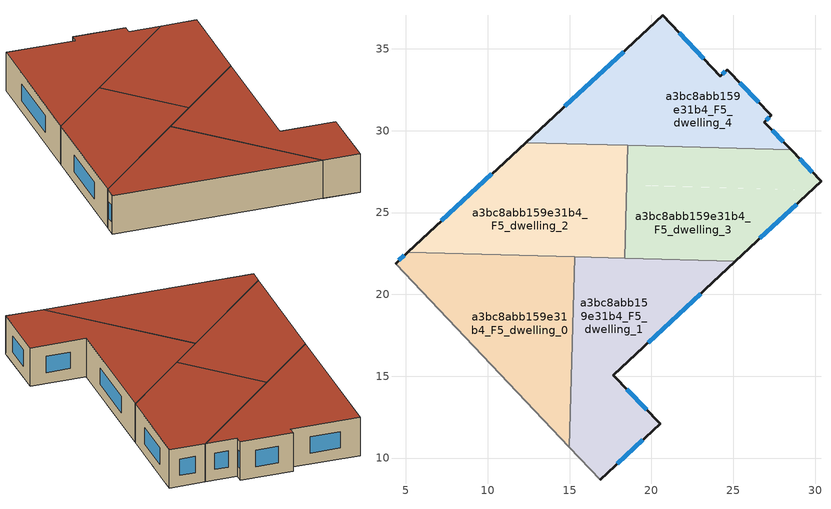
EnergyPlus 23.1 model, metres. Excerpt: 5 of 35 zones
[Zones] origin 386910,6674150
a3bc8abb159e31b4_F5_dwelling_0
 floor to a3bc8abb159e31b4_F4_dwelling_0 (EU_floor_Construction): 15.28,21.16 14.99,10.65 4.77,21.45 z15
 floor to a3bc8abb159e31b4_F4_dwelling_2 (EU_floor_Construction): 15.31,22.29 15.28,21.16 4.77,21.45 4.36,21.88 5.1,22.57 z15
 wall outside (EU_wall_Construction): 5.1,22.57 4.36,21.88 z15:18
 wall to a3bc8abb159e31b4_F5_dwelling_1 (EU_wall_Construction): 14.99,10.65 15.31,22.29 z15:18
 wall adiabatic (EU_wall_Construction): 4.36,21.88 14.99,10.65 z15:18
 wall to a3bc8abb159e31b4_F5_dwelling_2 (EU_wall_Construction): 15.31,22.29 5.1,22.57 z15:18
 window (EU_Window_Construction): 4.89,22.37 4.58,22.08 z15.86:17.14
 roof outside (EU_roof_Construction): 14.99,10.65 15.31,22.29 5.1,22.57 4.36,21.88 z18
a3bc8abb159e31b4_F5_dwelling_1
 floor to a3bc8abb159e31b4_F4_dwelling_1 (EU_floor_Construction): 23.96,20.92 17.68,15.06 20.53,12.09 16.88,8.66 15.07,10.58 15.35,21.16 z15
 floor to a3bc8abb159e31b4_F4_dwelling_2 (EU_floor_Construction): 16.84,22.25 16.81,21.12 15.28,21.16 15.31,22.29 z15
 floor to a3bc8abb159e31b4_F4_dwelling_0 (EU_floor_Construction): 15.35,21.16 15.07,10.58 14.99,10.65 15.28,21.16 z15
 floor to a3bc8abb159e31b4_F4_dwelling_3 (EU_floor_Construction): 25.14,22.02 23.96,20.92 16.81,21.12 16.84,22.25 z15
 wall outside (EU_wall_Construction): 16.88,8.66 20.53,12.09 17.68,15.06 25.14,22.02 z15:18
 wall adiabatic (EU_wall_Construction): 14.99,10.65 16.88,8.66 z15:18
 wall to a3bc8abb159e31b4_F5_dwelling_3 (EU_wall_Construction): 25.14,22.02 18.36,22.21 z15:18
 wall to a3bc8abb159e31b4_F5_dwelling_2 (EU_wall_Construction): 18.36,22.21 15.31,22.29 z15:18
 window (EU_Window_Construction): 19.71,12.94 18.49,14.21 / 17.92,9.64 19.48,11.11 / 19.81,17.05 23.01,20.03 z15.86:17.14
 roof outside (EU_roof_Construction): 20.53,12.09 17.68,15.06 25.14,22.02 15.31,22.29 14.99,10.65 16.88,8.66 z18
a3bc8abb159e31b4_F5_dwelling_2
 floor to a3bc8abb159e31b4_F4_dwelling_2 (EU_floor_Construction): 16.96,26.72 16.84,22.25 5.1,22.57 9.78,26.92 z15
 floor adiabatic (EU_floor_Construction): 18.55,29.1 18.49,26.68 9.78,26.92 12.31,29.27 z15; 18.49,26.68 18.36,22.21 16.84,22.25 16.96,26.72 z15
 floor to a3bc8abb159e31b4_F4_dwelling_3 (EU_floor_Construction): 18.49,26.68 18.36,22.21 16.84,22.25 16.96,26.72 z15
 wall outside (EU_wall_Construction): 12.31,29.27 5.1,22.57 z15:18
 wall to a3bc8abb159e31b4_F5_dwelling_3 (EU_wall_Construction): 18.36,22.21 18.55,29.1 z15:18
 wall to a3bc8abb159e31b4_F5_dwelling_4 (EU_wall_Construction): 18.55,29.1 12.31,29.27 z15:18
 window (EU_Window_Construction): 10.25,27.35 7.16,24.48 z15.86:17.14
 roof outside (EU_roof_Construction): 18.36,22.21 18.55,29.1 12.31,29.27 5.1,22.57 z18
a3bc8abb159e31b4_F5_dwelling_3
 floor adiabatic (EU_floor_Construction): 29.79,26.37 25.14,22.02 18.36,22.21 18.49,26.68 z15
 floor to a3bc8abb159e31b4_F4_dwelling_5 (EU_floor_Construction): 28.53,28.82 30.36,26.9 29.79,26.37 20.46,26.63 20.53,29.04 z15
 floor to a3bc8abb159e31b4_F4_dwelling_4 (EU_floor_Construction): 20.53,29.04 20.46,26.63 18.49,26.68 18.55,29.1 z15
 wall outside (EU_wall_Construction): 25.14,22.02 30.36,26.9 28.53,28.82 z15:18
 wall to a3bc8abb159e31b4_F5_dwelling_4 (EU_wall_Construction): 28.53,28.82 18.55,29.1 z15:18
 window (EU_Window_Construction): 29.84,27.45 29.05,28.27 / 26.63,23.41 28.87,25.5 z15.86:17.14
 roof outside (EU_roof_Construction): 30.36,26.9 28.53,28.82 18.55,29.1 18.36,22.21 25.14,22.02 z18
a3bc8abb159e31b4_F5_dwelling_4
 floor to a3bc8abb159e31b4_F4_dwelling_5 (EU_floor_Construction): 24.63,33.73 27.31,30.93 26.91,30.53 28.53,28.82 20.53,29.04 20.75,37.01 24.21,33.33 z15
 floor to a3bc8abb159e31b4_F4_dwelling_4 (EU_floor_Construction): 20.7,37.06 20.75,37.01 20.53,29.04 12.31,29.27 z15
 wall outside (EU_wall_Construction): 28.53,28.82 26.91,30.53 27.31,30.93 24.63,33.73 24.21,33.33 20.7,37.06 12.31,29.27 z15:18
 window (EU_Window_Construction): 27.02,30.64 27.2,30.82 / 28.07,29.31 27.37,30.04 / 18.3,34.84 14.7,31.49 / 23.21,34.4 21.7,36 / 24.51,33.62 24.33,33.45 / 26.55,31.73 25.4,32.93 z15.86:17.14
 roof outside (EU_roof_Construction): 28.53,28.82 26.91,30.53 27.31,30.93 24.63,33.73 24.21,33.33 20.7,37.06 12.31,29.27 z18
[Building]
EU S2 Campaign: North Axis=0; Terrain=City; Solar Distribution=FullExterior
[Site:Location]
Helsinki-Vantaa.AP: Latitude=60.317; Longitude=24.963; Time Zone=2; Elevation=54.6
[SizingPeriod:WeatherFileDays]
AnnualSizingPeriod: Begin Month=1; Begin Day of Month=1; End Month=12; End Day of Month=31; Day of Week for Start Day=Monday; Use Weather File Daylight Saving Period=No; Use Weather File Rain and Snow Indicators=No
[MATERIAL]
EU_InternalMass_Material: Roughness=MediumRough; Thickness=0.1; Conductivity=1; Density=1800; Specific Heat=900; Thermal Absorptance=0.9; Solar Absorptance=0.7; Visible Absorptance=0.7
[MATERIAL:NOMASS] Roughness=MediumRough; Thermal Absorptance=0.9; Solar Absorptance=0.7; Visible Absorptance=0.7
Name | Thermal Resistance
EU_wall_NoMass | 1.10183
EU_roof_NoMass; EU_floor_NoMass | 1.70606
[WINDOWMATERIAL:SIMPLEGLAZINGSYSTEM]
EU_Window_SimpleGlazing: UFactor=3.11035; Solar Heat Gain Coefficient=0.8; Visible Transmittance=0.8
[CONSTRUCTION]
EU_wall_Construction: EU_wall_NoMass
EU_roof_Construction: EU_roof_NoMass
EU_floor_Construction: EU_floor_NoMass
EU_Window_Construction: EU_Window_SimpleGlazing
EU_InternalMass_Construction: EU_InternalMass_Material
[ZONE] Type=1; Multiplier=1; Ceiling Height=autocalculate; Floor Area=autocalculate; Part of Total Floor Area=Yes
Name | Volume
a3bc8abb159e31b4_F5_dwelling_0 | 201.741
a3bc8abb159e31b4_F5_dwelling_1 | 201.727
a3bc8abb159e31b4_F5_dwelling_2 | 201.718
a3bc8abb159e31b4_F5_dwelling_3 | 201.714
a3bc8abb159e31b4_F5_dwelling_4 | 201.705
[INTERNALMASS] Construction=EU_InternalMass_Construction
Name | Zone or ZoneList | Surface Area
a3bc8abb159e31b4_F5_dwelling_0_EU_InternalMass | a3bc8abb159e31b4_F5_dwelling_0 | 67.2453
a3bc8abb159e31b4_F5_dwelling_1_EU_InternalMass | a3bc8abb159e31b4_F5_dwelling_1 | 67.2391
a3bc8abb159e31b4_F5_dwelling_2_EU_InternalMass | a3bc8abb159e31b4_F5_dwelling_2 | 67.2404
a3bc8abb159e31b4_F5_dwelling_3_EU_InternalMass | a3bc8abb159e31b4_F5_dwelling_3 | 67.2376
a3bc8abb159e31b4_F5_dwelling_4_EU_InternalMass | a3bc8abb159e31b4_F5_dwelling_4 | 67.2355
[OTHEREQUIPMENT] Fuel Type=Electricity; Design Level Calculation Method=Watts/Area; Power per Zone Floor Area=1; Fraction Latent=0; Fraction Radiant=0; Fraction Lost=0; Carbon Dioxide Generation Rate=0; EndUse Subcategory=EU_Step8_InternalGains
Name | Zone or ZoneList or Space or SpaceList | Schedule
EU_Step8_InternalGain_a3bc8abb159e31b4_F5_dwelling_0_f000 | a3bc8abb159e31b4_F5_dwelling_0 | EU_Step8_GainSchedule_a3bc8abb159e31b4_F5_dwelling_0_f000
EU_Step8_InternalGain_a3bc8abb159e31b4_F5_dwelling_1_f000 | a3bc8abb159e31b4_F5_dwelling_1 | EU_Step8_GainSchedule_a3bc8abb159e31b4_F5_dwelling_1_f000
EU_Step8_InternalGain_a3bc8abb159e31b4_F5_dwelling_2_f000 | a3bc8abb159e31b4_F5_dwelling_2 | EU_Step8_GainSchedule_a3bc8abb159e31b4_F5_dwelling_2_f000
EU_Step8_InternalGain_a3bc8abb159e31b4_F5_dwelling_3_f000 | a3bc8abb159e31b4_F5_dwelling_3 | EU_Step8_GainSchedule_a3bc8abb159e31b4_F5_dwelling_3_f000
EU_Step8_InternalGain_a3bc8abb159e31b4_F5_dwelling_4_f000 | a3bc8abb159e31b4_F5_dwelling_4 | EU_Step8_GainSchedule_a3bc8abb159e31b4_F5_dwelling_4_f000
[ZONEVENTILATION:DESIGNFLOWRATE] Schedule=EU_AlwaysOn; Design Flow Rate Calculation Method=AirChanges/Hour; Air Changes per Hour=0.756316; Ventilation Type=Natural; Fan Pressure Rise=0; Fan Total Efficiency=1; Constant Term Coefficient=1; Temperature Term Coefficient=0; Velocity Term Coefficient=0; Velocity Squared Term Coefficient=0; Minimum Indoor Temperature=-100; Maximum Indoor Temperature=100; Delta Temperature=-100; Minimum Outdoor Temperature=-100; Maximum Outdoor Temperature=100; Maximum Wind Speed=40
Name | Zone or ZoneList or Space or SpaceList
EU_ConstantAir_a3bc8abb159e31b4_F5_dwelling_0 | a3bc8abb159e31b4_F5_dwelling_0
EU_ConstantAir_a3bc8abb159e31b4_F5_dwelling_1 | a3bc8abb159e31b4_F5_dwelling_1
EU_ConstantAir_a3bc8abb159e31b4_F5_dwelling_2 | a3bc8abb159e31b4_F5_dwelling_2
EU_ConstantAir_a3bc8abb159e31b4_F5_dwelling_3 | a3bc8abb159e31b4_F5_dwelling_3
EU_ConstantAir_a3bc8abb159e31b4_F5_dwelling_4 | a3bc8abb159e31b4_F5_dwelling_4
[HVACTEMPLATE:THERMOSTAT] Constant Heating Setpoint=20; Constant Cooling Setpoint=50
EU_HeatOnly_a3bc8abb159e31b4_F2_dwelling_4; EU_HeatOnly_a3bc8abb159e31b4_F2_dwelling_5; EU_HeatOnly_a3bc8abb159e31b4_F3_dwelling_0; EU_HeatOnly_a3bc8abb159e31b4_F3_dwelling_1; EU_HeatOnly_a3bc8abb159e31b4_F3_dwelling_2; EU_HeatOnly_a3bc8abb159e31b4_F3_dwelling_3; EU_HeatOnly_a3bc8abb159e31b4_F3_dwelling_4; EU_HeatOnly_a3bc8abb159e31b4_F3_dwelling_5; EU_HeatOnly_a3bc8abb159e31b4_F4_dwelling_0; EU_HeatOnly_a3bc8abb159e31b4_F4_dwelling_1; EU_HeatOnly_a3bc8abb159e31b4_F4_dwelling_2; EU_HeatOnly_a3bc8abb159e31b4_F4_dwelling_3; EU_HeatOnly_a3bc8abb159e31b4_F4_dwelling_4; EU_HeatOnly_a3bc8abb159e31b4_F4_dwelling_5; EU_HeatOnly_a3bc8abb159e31b4_F5_dwelling_0; EU_HeatOnly_a3bc8abb159e31b4_F5_dwelling_1; EU_HeatOnly_a3bc8abb159e31b4_F5_dwelling_2; EU_HeatOnly_a3bc8abb159e31b4_F5_dwelling_3; EU_HeatOnly_a3bc8abb159e31b4_F5_dwelling_4
[HVACTEMPLATE:ZONE:IDEALLOADSAIRSYSTEM] System Availability Schedule=EU_AlwaysOn; Maximum Heating Supply Air Temperature=50; Minimum Cooling Supply Air Temperature=13; Maximum Heating Supply Air Humidity Ratio=0.0156; Minimum Cooling Supply Air Humidity Ratio=0.0077; Heating Limit=NoLimit; Cooling Limit=NoLimit; Heating Availability Schedule=EU_AlwaysOn; Cooling Availability Schedule=EU_CoolingOff; Dehumidification Control Type=ConstantSensibleHeatRatio; Cooling Sensible Heat Ratio=0.7; Dehumidification Setpoint=60; Humidification Control Type=None; Humidification Setpoint=30; Outdoor Air Method=None; Outdoor Air Flow Rate per Person=0.00944; Outdoor Air Flow Rate per Zone Floor Area=0; Outdoor Air Flow Rate per Zone=0; Demand Controlled Ventilation Type=None; Outdoor Air Economizer Type=NoEconomizer; Heat Recovery Type=None; Sensible Heat Recovery Effectiveness=0.7; Latent Heat Recovery Effectiveness=0.65
Name | Template Thermostat
a3bc8abb159e31b4_F5_dwelling_0 | EU_HeatOnly_a3bc8abb159e31b4_F5_dwelling_0
a3bc8abb159e31b4_F5_dwelling_1 | EU_HeatOnly_a3bc8abb159e31b4_F5_dwelling_1
a3bc8abb159e31b4_F5_dwelling_2 | EU_HeatOnly_a3bc8abb159e31b4_F5_dwelling_2
a3bc8abb159e31b4_F5_dwelling_3 | EU_HeatOnly_a3bc8abb159e31b4_F5_dwelling_3
a3bc8abb159e31b4_F5_dwelling_4 | EU_HeatOnly_a3bc8abb159e31b4_F5_dwelling_4
[SIZING:ZONE] Zone Cooling Design Supply Air Temperature Input Method=SupplyAirTemperature; Zone Cooling Design Supply Air Temperature=13; Zone Heating Design Supply Air Temperature Input Method=SupplyAirTemperature; Zone Heating Design Supply Air Temperature=50; Zone Cooling Design Supply Air Humidity Ratio=0.008; Zone Heating Design Supply Air Humidity Ratio=0.008; Cooling Design Air Flow Method=DesignDay; Cooling Design Air Flow Rate=0; Cooling Minimum Air Flow per Zone Floor Area=0.000762; Cooling Minimum Air Flow=0; Cooling Minimum Air Flow Fraction=0.2; Heating Design Air Flow Method=DesignDay; Heating Design Air Flow Rate=0; Heating Maximum Air Flow per Zone Floor Area=0.002032; Heating Maximum Air Flow=0.141576; Heating Maximum Air Flow Fraction=0.3; Account for Dedicated Outdoor Air System=No; Dedicated Outdoor Air System Control Strategy=NeutralSupplyAir; Dedicated Outdoor Air Low Setpoint Temperature for Design=autosize; Dedicated Outdoor Air High Setpoint Temperature for Design=autosize; Zone Load Sizing Method=Sensible Load Only No Latent Load; Zone Latent Cooling Design Supply Air Humidity Ratio Input Method=HumidityRatioDifference; Zone Cooling Design Supply Air Humidity Ratio Difference=0.005; Zone Latent Heating Design Supply Air Humidity Ratio Input Method=HumidityRatioDifference; Zone Humidification Design Supply Air Humidity Ratio Difference=0.005
a3bc8abb159e31b4_F5_dwelling_0; a3bc8abb159e31b4_F5_dwelling_1; a3bc8abb159e31b4_F5_dwelling_2; a3bc8abb159e31b4_F5_dwelling_3; a3bc8abb159e31b4_F5_dwelling_4
[SCHEDULE:CONSTANT]
Name | Hourly Value
EU_AlwaysOn | 1
EU_CoolingOff | 0
[SCHEDULE:FILE] Column Number=1; Rows to Skip at Top=0; Number of Hours of Data=8760; Column Separator=Comma; Interpolate to Timestep=No; Minutes per Item=60; Adjust Schedule for Daylight Savings=Yes
Name | File
EU_Step8_GainSchedule_a3bc8abb159e31b4_F5_dwelling_0_f000 | ../../schedules/a3bc8abb159e31b4/a3bc8abb159e31b4_F5_dwelling_0_f000_gain.csv
EU_Step8_GainSchedule_a3bc8abb159e31b4_F5_dwelling_1_f000 | ../../schedules/a3bc8abb159e31b4/a3bc8abb159e31b4_F5_dwelling_1_f000_gain.csv
EU_Step8_GainSchedule_a3bc8abb159e31b4_F5_dwelling_2_f000 | ../../schedules/a3bc8abb159e31b4/a3bc8abb159e31b4_F5_dwelling_2_f000_gain.csv
EU_Step8_GainSchedule_a3bc8abb159e31b4_F5_dwelling_3_f000 | ../../schedules/a3bc8abb159e31b4/a3bc8abb159e31b4_F5_dwelling_3_f000_gain.csv
EU_Step8_GainSchedule_a3bc8abb159e31b4_F5_dwelling_4_f000 | ../../schedules/a3bc8abb159e31b4/a3bc8abb159e31b4_F5_dwelling_4_f000_gain.csv
